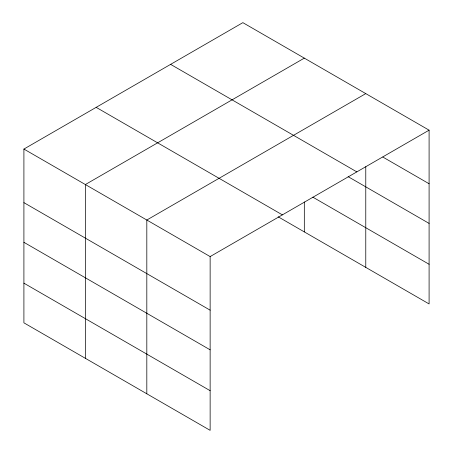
<?xml version="1.0" encoding="UTF-8"?>
<svg xmlns="http://www.w3.org/2000/svg" width="453" height="453" viewBox="0 0 453 453"><rect width="100%" height="100%" fill="white"/><g stroke="black" fill="none" stroke-linecap="round" stroke-linejoin="round"><path stroke-width="0.68" d="M429.093 130.17L242.865 22.65L23.907 149.065L23.907 322.83L210.135 430.35L210.135 256.579L429.093 130.17L429.093 303.935L278.159 216.794M365.775 166.676L365.775 267.378M304.32 58.131L85.362 184.547L85.362 358.312M365.775 93.612L146.817 220.028L146.817 393.793M382.825 157.038L429.093 183.748M170.611 64.366L356.834 171.885M348.13 176.67L429.093 223.408M312.842 197.157L429.093 264.275M96.166 107.35L282.389 214.864M23.907 149.065L210.135 256.579M23.907 202.65L210.135 310.163M23.907 242.31L210.135 349.824M23.907 283.17L210.135 390.69M304.32 201.981L304.32 231.896"/></g></svg>
